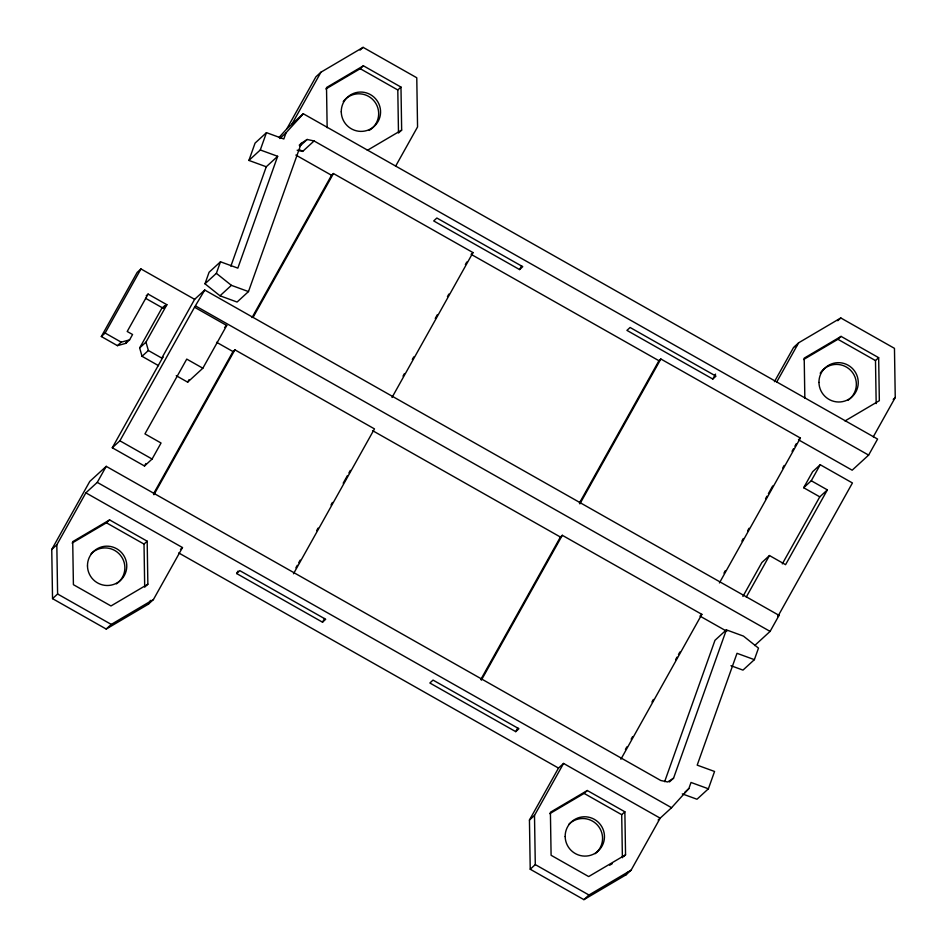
<?xml version="1.0" encoding="UTF-8"?>
<svg xmlns="http://www.w3.org/2000/svg" width="947" height="947" viewBox="0 0 947 947"><rect width="100%" height="100%" fill="white"/><g stroke="black" fill="none" stroke-linecap="round" stroke-linejoin="round"><path stroke-width="1.42" d="M279.057 137.422L286.823 128.839L303.289 113.747L877.585 439.077L868.624 455.105L314.084 140.961L307.171 139.469L301.288 143.305L248.481 291.581L237.093 302.046L220 295.795L204.978 283.792L209.086 272.251L220.485 261.786L237.839 268.131L277.66 156.302L260.295 149.969L248.907 160.422L266.273 166.767L277.66 156.302M248.907 160.422L255.074 143.104L266.462 132.651L283.828 138.996L286.03 132.817L303.289 113.747M204.978 283.792L216.366 273.34L220.485 261.786M260.295 149.969L266.462 132.651M230.867 266.166L266.273 166.767M664.64 781.666L714.973 640.314L726.373 629.862L743.454 636.1L758.488 648.115L754.38 659.657L742.981 670.109L730.966 665.717M669.422 781.95L673.566 778.15L726.373 629.862M658.141 820.019L671.565 807.708L688.824 788.626L691.026 782.459L708.392 788.792L714.559 771.474L697.193 765.14L737.015 653.312L754.38 659.657M158.516 365.649L142.038 356.309L139.659 347.928L145.98 342.127L166.885 304.721L148.099 294.079L127.206 331.486L132.568 334.516L129.585 339.866L125.785 343.347L117.428 345.655L101.329 336.528L137.161 272.416L140.961 268.936L194.632 299.335L204.753 290.042L779.05 615.372L770.1 631.4L754.664 645.558M101.329 336.528L105.129 333.048L140.961 268.936M125.785 343.347L126.981 341.216M139.659 347.928L162.399 307.23M145.554 298.281L163.085 308.213L164.47 305.739M51.754 549.473L56.82 544.821L85.869 492.831L182.487 547.555L153.426 599.546L148.359 604.198L106.206 629.045L52.535 598.646L51.754 549.473L89.764 481.443L106.23 466.35L660.769 780.494L667.682 781.973L673.566 778.15M286.823 128.839L315.884 76.849L320.95 72.197L363.103 47.35L416.775 77.761L417.556 126.934L395.586 166.246M291.889 124.199L320.95 72.197M145.98 342.127L148.371 350.508L161.783 358.108L194.632 299.335M112.291 447.765L119.89 440.793L194.537 307.23L226.735 325.484L202.847 368.217L186.748 359.102L144.95 433.892L161.049 443.018L152.1 459.035L144.5 466.007L112.291 447.765L163.05 356.948L161.783 358.108M85.869 492.831L97.269 482.378L106.23 466.35M194.537 307.23L204.753 290.042M176.249 375.699L187.66 382.162L189.069 379.64M144.5 466.007L145.874 463.545M153.473 493.896L233.009 351.574L234.915 349.834L374.467 428.884L293.487 573.775M252.009 317.6L331.545 175.278L333.451 173.538L473.003 252.589L392.022 397.468M153.935 494.725L234.915 349.834M253.192 317.138L333.451 173.538M148.359 604.198L150.49 600.386M236.643 573.539L239.804 570.639L325.685 619.279L322.513 622.191L236.643 573.539L238.017 571.077M295.89 567.821L297.322 565.264M298.755 562.696L300.187 560.127M316.665 530.64L318.097 528.083M331 505L332.433 502.431M343.181 483.207L347.478 475.512M348.91 472.944L350.343 470.375M403.02 376.137L404.452 373.568M412.336 359.469L413.768 356.901M435.265 318.441L437.419 314.593M447.446 296.636L448.89 294.079M465.368 264.592L466.8 262.023M322.513 622.191L324.584 618.486M519.572 269.575L522.744 266.675L436.863 218.023L433.702 220.935L519.572 269.575L521.643 265.882M480.875 679.366L560.411 537.044L562.305 535.304L701.857 614.354L620.889 759.245M579.41 503.058L658.946 360.736L660.84 358.996L800.393 438.047L719.424 582.938M481.336 680.195L562.305 535.304M579.872 503.887L660.84 358.996M515.736 731.64L518.909 728.74L433.028 680.088L429.867 683L515.736 731.64L517.808 727.947M712.795 379.037L715.968 376.137L630.086 327.484L626.926 330.385L712.795 379.037L715.553 374.101M529.444 820.066L558.493 768.076L563.56 763.436L660.177 818.161L631.116 870.151L626.05 874.803L583.897 899.65L530.225 869.239L529.444 820.066L534.499 815.426L563.56 763.436M774.433 381.688L793.574 347.454L798.641 342.802L840.794 317.955L894.465 348.354L895.246 397.527L873.276 436.839M776.67 382.115L798.641 342.802M625.434 749.444L626.867 746.875M631.164 739.181L632.596 736.624M651.95 701.999L653.383 699.442M675.59 659.692L677.034 657.123M678.466 654.566L679.899 651.998M723.97 573.136L725.402 570.579M741.88 541.092L743.312 538.523M747.621 530.829L749.053 528.26M765.531 498.773L766.963 496.204M768.396 493.647L772.693 485.953M782.731 468.007L784.163 465.439M792.047 451.328L793.479 448.771M794.912 446.203L796.344 443.646M742.91 596.456L761.873 562.518L769.473 555.546L785.572 564.672L827.37 489.883L811.271 480.756L803.672 487.729L819.782 496.844L827.37 489.883M803.672 487.729L812.633 471.701L820.232 464.728L852.43 482.97L777.795 616.533L779.05 615.372M746.283 597.036L769.473 555.546M811.271 480.756L820.232 464.728M782.305 563.903L819.782 496.844M626.05 874.803L627.47 872.258M360.061 50.132L363.103 47.35M279.815 138.522L286.03 132.817M325.886 88.935L360.239 68.693L363.399 65.793L400.972 87.077L401.658 130.106L398.486 133.006L397.799 89.977L400.972 87.077M299.216 145.199L301.288 143.305M299.927 146.122L307.171 139.469M297.157 150.218L302.685 151.413L314.084 140.961M146.205 295.831L148.099 294.079M117.428 345.655L121.228 342.163L129.585 339.866M163.085 308.213L166.885 304.721M142.038 356.309L148.371 350.508M220 295.795L231.399 285.343L248.481 291.581M224.569 327.473L226.735 325.484M187.66 382.162L202.847 368.217M72.102 543.057L106.443 522.803L109.603 519.903L147.176 541.187L147.862 584.216L144.702 587.116L144.015 544.087L147.176 541.187M52.535 598.646L57.601 593.994L56.82 544.821M473.003 252.589L471.097 254.329L658.946 360.736M180.463 549.414L182.487 547.555M106.206 629.045L111.273 624.404L153.426 599.546M837.752 320.737L840.794 317.955M803.577 359.54L837.917 339.298L841.09 336.398L878.662 357.682L879.337 400.699L844.996 420.953M876.176 403.611L875.49 360.582L878.662 357.682M800.393 438.047L798.499 439.799L852.17 470.197L868.624 455.105M893.222 399.385L895.246 397.527M701.857 614.354L699.963 616.095L726.799 631.294M549.793 813.651L584.133 793.408L587.294 790.508L624.866 811.792L625.553 854.821L623.446 856.751M530.225 869.239L535.292 864.599L534.499 815.426M622.392 857.722L621.706 814.692L624.866 811.792M684.681 792.426L688.824 788.626M583.897 899.65L588.963 895.01L631.116 870.151M708.392 788.792L696.992 799.244L682.302 793.882M363.399 65.793L326.514 87.538L327.153 127.691M367.318 150.348L401.658 130.106M109.603 519.903L72.718 541.648L73.404 584.678L110.977 605.962L147.862 584.216M794.817 346.72L797.291 345.253M841.09 336.398L804.204 358.144L804.843 398.296M587.294 790.508L550.408 812.254L551.095 855.283L588.667 876.567L625.553 854.821M609.667 865.215L612.212 863.723M360.239 68.693L397.799 89.977M837.917 339.298L875.49 360.582M300.223 150.017L302.685 151.413M295.866 155.071L331.545 175.278M195.804 306.07L770.1 631.4M216.591 342.281L233.009 351.574M372.562 430.636L560.411 537.044M105.129 333.048L121.228 342.163M119.89 440.793L152.1 459.035M97.269 482.378L671.565 807.708M178.711 552.93L558.493 768.076M106.443 522.803L144.015 544.087M584.133 793.408L621.706 814.692M57.601 593.994L111.273 624.404M535.292 864.599L588.963 895.01M216.366 273.34L231.399 285.343M91.113 553.758A19.757 19.567 47.5 0 1 120.222 555.013A19.757 19.567 47.5 0 1 116.398 583.873M568.804 824.364A19.757 19.567 47.5 0 1 597.486 825.121A19.757 19.567 47.5 0 1 595.13 853.709M343.24 101.589A19.757 19.567 47.5 0 1 373.592 100.406A19.757 19.567 47.5 0 1 369.117 130.437M820.185 373.248A19.757 19.567 47.5 0 1 850.382 370.076A19.757 19.567 47.5 0 1 847.885 400.356M87.479 565.963A19.757 19.567 47.5 0 0 117.227 582.807A19.757 19.567 47.5 0 0 116.682 548.739A19.757 19.567 47.5 0 0 87.479 565.963M565.17 836.556A19.757 19.567 47.5 0 0 594.917 853.413A19.757 19.567 47.5 0 0 594.373 819.344A19.757 19.567 47.5 0 0 565.17 836.556M818.954 382.446A19.757 19.567 47.5 0 0 848.701 399.303A19.757 19.567 47.5 0 0 848.157 365.234A19.757 19.567 47.5 0 0 818.954 382.446M341.263 111.841A19.757 19.567 47.5 0 0 371.011 128.697A19.757 19.567 47.5 0 0 370.478 94.629A19.757 19.567 47.5 0 0 341.263 111.841"/></g></svg>
